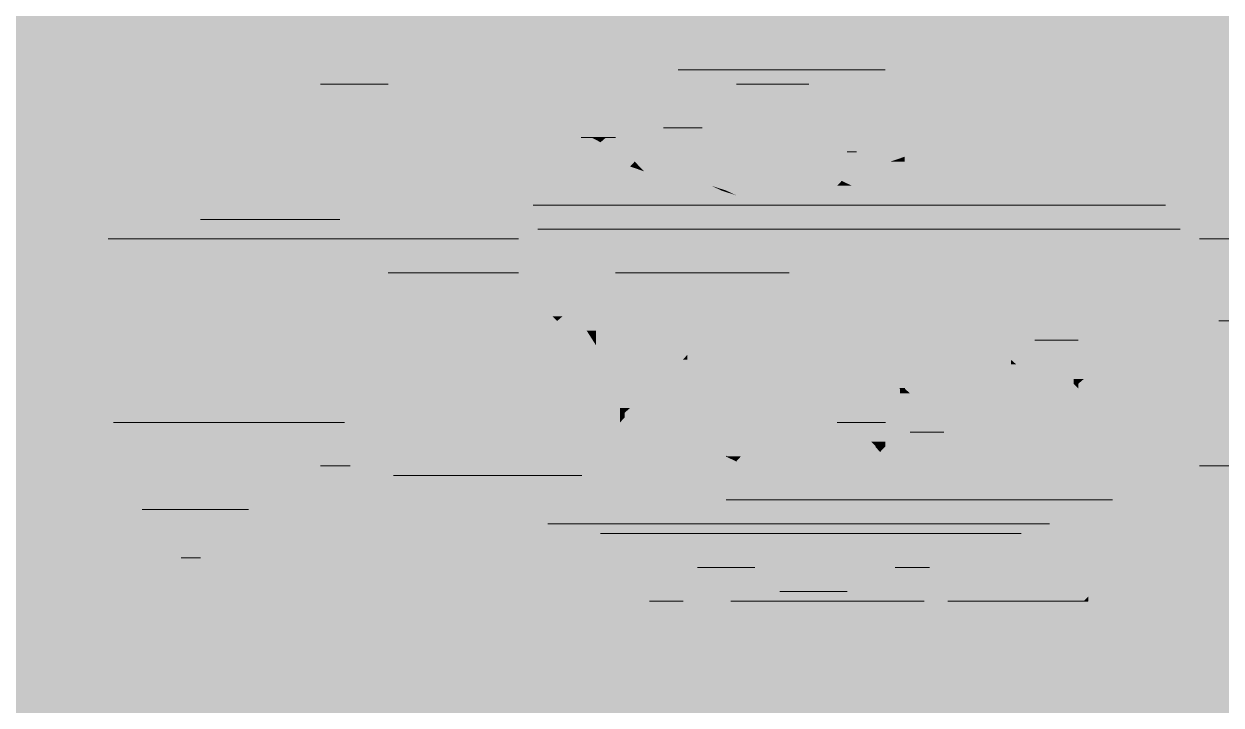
# Model space of a CAD drawing. Header units: inches. Extents: x 0.9 to 46, y 0.8 to 32.4.
# Drawn here: x 43.7883 to 44.2017, y 8.9923 to 9.2273 of the extents above; entities that cross this region are included whole.
import ezdxf

# ---------------------------------------------------------------- set-up
doc = ezdxf.new("R2010")
doc.units = ezdxf.units.IN
doc.header["$MEASUREMENT"] = 0
doc.layers.add('PDF_Geometry', color=7, linetype='Continuous')
doc.layers.add('PDF_Solid Fills', color=7, linetype='Continuous')

msp = doc.modelspace()

# ---------------------------------------------------------------- linework, layer by layer
at = {"layer": 'PDF_Geometry', "lineweight": 9}
for points in [[(44.01424, 9.2115), (44.0309, 9.2115)], [(44.01424, 9.2115), (44.0309, 9.2115)], [(44.03083, 9.2115), (44.05923, 9.2115)], [(44.03083, 9.2115), (44.06082, 9.2115), (44.05923, 9.2115)], [(44.06082, 9.2115), (44.08416, 9.2115)], [(44.06082, 9.2115), (44.08571, 9.2115), (44.08411, 9.2115)], [(43.89076, 9.20652), (43.91405, 9.20652)], [(43.89076, 9.20652), (43.91405, 9.20652)], [(44.03434, 9.20652), (44.05934, 9.20652)], [(44.03434, 9.20652), (44.05934, 9.20652)], [(44.00913, 9.19149), (44.02247, 9.19149)], [(44.00913, 9.19149), (44.02247, 9.19149)], [(43.98074, 9.18817), (43.98935, 9.18817)], [(43.98074, 9.18817), (43.99254, 9.18817), (43.98935, 9.18817)], [(44.07263, 9.18316), (44.07582, 9.18316), (44.07422, 9.18316)], [(43.96415, 9.16485), (44.04582, 9.16485)], [(43.96415, 9.16485), (44.04582, 9.16485)], [(44.05252, 9.16485), (44.04582, 9.16485), (44.18238, 9.16485)], [(44.05252, 9.16485), (44.18251, 9.16485)], [(43.85918, 9.15984), (43.84929, 9.15984), (43.89746, 9.15984)], [(43.85918, 9.15984), (43.89746, 9.15984)], [(43.96574, 9.15649), (44.14408, 9.15649)], [(43.96574, 9.15649), (44.1476, 9.15649), (44.14409, 9.15649)], [(44.1476, 9.15649), (44.18761, 9.15649)], [(44.1476, 9.15649), (44.18761, 9.15649)], [(43.82248, 9.15317), (43.81738, 9.15317), (43.95904, 9.15317)], [(43.82248, 9.15317), (43.95914, 9.15317)], [(44.19578, 9.15317), (44.19419, 9.15317), (44.31766, 9.15317)], [(44.19578, 9.15317), (44.31766, 9.15317)], [(43.91405, 9.14149), (43.95904, 9.14149)], [(43.91405, 9.14149), (43.95905, 9.14149)], [(43.99254, 9.14149), (44.01754, 9.14149)], [(43.99254, 9.14149), (44.01754, 9.14149)], [(44.01743, 9.14149), (44.05093, 9.14149)], [(44.01743, 9.14149), (44.05252, 9.14149), (44.05093, 9.14149)], [(44.20088, 9.12484), (44.34755, 9.12484)], [(44.20088, 9.12484), (44.34925, 9.12484), (44.34765, 9.12484)], [(44.13739, 9.11817), (44.15239, 9.11817)], [(44.13739, 9.11817), (44.15239, 9.11817)], [(44.09081, 9.10152), (44.09247, 9.10152)], [(43.82089, 9.08984), (43.81929, 9.08984), (43.84929, 9.08984)], [(43.82089, 9.08984), (43.85088, 9.08984), (43.84929, 9.08984)], [(43.85088, 9.08984), (43.89746, 9.08984)], [(43.85088, 9.08984), (43.89906, 9.08984), (43.89746, 9.08984)], [(44.06912, 9.08984), (44.08571, 9.08984)], [(44.06912, 9.08984), (44.08578, 9.08984)], [(44.09592, 9.08649), (44.09432, 9.08649), (44.10581, 9.08649)], [(44.09592, 9.08649), (44.10591, 9.08649)], [(44.08252, 9.08151), (44.08411, 9.07985), (44.08411, 9.07985)], [(44.03083, 9.07816), (44.03434, 9.0765), (44.03434, 9.0765)], [(43.89076, 9.07484), (43.90097, 9.07484)], [(43.89076, 9.07484), (43.90097, 9.07484)], [(44.19578, 9.07484), (44.19419, 9.07484), (44.27905, 9.07484)], [(44.19578, 9.07484), (44.27905, 9.07484)], [(43.91597, 9.07149), (43.98074, 9.07149)], [(43.91597, 9.07149), (43.98098, 9.07149)], [(44.03242, 9.06317), (44.03083, 9.06317), (44.1626, 9.06317)], [(44.03242, 9.06317), (44.16419, 9.06317), (44.1626, 9.06317)], [(43.82918, 9.05985), (43.86588, 9.05985)], [(43.82918, 9.05985), (43.86585, 9.05985)], [(43.96925, 9.05484), (44.13931, 9.05484)], [(43.96925, 9.05484), (44.1425, 9.05484), (44.13931, 9.05484)], [(43.98744, 9.05149), (44.1291, 9.05149)], [(43.98744, 9.05149), (44.13261, 9.05149), (44.1291, 9.05149)], [(43.84258, 9.04316), (43.84929, 9.04316), (43.84769, 9.04316)], [(44.02094, 9.03984), (44.03434, 9.03984)], [(44.02094, 9.03984), (44.04072, 9.03984), (44.03434, 9.03984)], [(44.08921, 9.03984), (44.10102, 9.03984), (44.09911, 9.03984)], [(44.05571, 9.03152), (44.04933, 9.03152), (44.07263, 9.03152)], [(44.00435, 9.02817), (44.01601, 9.02817)], [(44.00435, 9.02817), (44.01583, 9.02817)], [(44.03753, 9.02817), (44.03242, 9.02817), (44.09911, 9.02817)], [(44.03753, 9.02817), (44.0992, 9.02817)], [(44.1074, 9.02817), (44.11907, 9.02817)], [(44.1074, 9.02817), (44.1224, 9.02817), (44.11921, 9.02817)], [(44.1224, 9.02817), (44.15574, 9.02817)], [(44.1224, 9.02817), (44.15574, 9.02817)]]:
    msp.add_lwpolyline(points, close=True, dxfattribs=at)
at = {"layer": 'PDF_Solid Fills', "color": 9, "lineweight": 9, "true_color": 0xc0c0c0, "transparency": 33554559}
for points in [[(43.55256, 9.23482), (43.55256, 9.14149), (44.04933, 9.14149)], [(43.55256, 9.23482), (44.04933, 9.23482), (44.04933, 9.14149)], [(44.04933, 9.23482), (44.04933, 9.14149), (44.54579, 9.14149)], [(44.04933, 9.23482), (44.54579, 9.23482), (44.54579, 9.14149)], [(43.67923, 9.14149), (43.68593, 9.11316), (44.04933, 9.11316)], [(43.67923, 9.14149), (44.04933, 9.14149), (44.04933, 9.11316)], [(44.04933, 9.14149), (44.04933, 9.11316), (44.41242, 9.11316)], [(44.04933, 9.14149), (44.41912, 9.14149), (44.41242, 9.11316)], [(43.68593, 9.11316), (43.70412, 9.07149), (44.04933, 9.07149)], [(43.68593, 9.11316), (44.04933, 9.11316), (44.04933, 9.07149)], [(44.04933, 9.11316), (44.04933, 9.07149), (44.39424, 9.07149)], [(44.04933, 9.11316), (44.41242, 9.11316), (44.39424, 9.07149)], [(43.70412, 9.07149), (43.72741, 9.03317), (44.04933, 9.03317)], [(43.70412, 9.07149), (44.04933, 9.07149), (44.04933, 9.03317)], [(44.04933, 9.07149), (44.04933, 9.03317), (44.37094, 9.03317)], [(44.04933, 9.07149), (44.39424, 9.07149), (44.37094, 9.03317)], [(43.72741, 9.03317), (43.75931, 8.99316), (44.04933, 8.99316)], [(43.72741, 9.03317), (44.04933, 9.03317), (44.04933, 8.99316)], [(44.04933, 9.03317), (44.04933, 8.99316), (44.33904, 8.99316)], [(44.04933, 9.03317), (44.37094, 9.03317), (44.33904, 8.99316)], [(43.75931, 8.99316), (43.78579, 8.9715), (44.04933, 8.9715)], [(43.75931, 8.99316), (44.04933, 8.99316), (44.04933, 8.9715)], [(44.04933, 8.99316), (44.04933, 8.9715), (44.31255, 8.9715)], [(44.04933, 8.99316), (44.33904, 8.99316), (44.31255, 8.9715)]]:
    msp.add_solid(points, dxfattribs=at)
at = {"layer": 'PDF_Solid Fills', "lineweight": 9, "transparency": 33554559}
for points in [[(43.7976, 9.23482), (43.82918, 9.19816), (43.83908, 9.19816)], [(43.7976, 9.23482), (43.81419, 9.23482), (43.83908, 9.19816)], [(43.85248, 9.23316), (43.89076, 9.20652), (43.91246, 9.20652)], [(43.85248, 9.23316), (43.87098, 9.23316), (43.91246, 9.20652)], [(43.99573, 9.22815), (43.98074, 9.21319), (44.11921, 9.21319)], [(43.99573, 9.22815), (44.10421, 9.22815), (44.11921, 9.21319)], [(43.97914, 9.2115), (43.97435, 9.20652), (44.01073, 9.20652)], [(43.98074, 9.21319), (43.97914, 9.2115), (44.08571, 9.2115)], [(43.97914, 9.2115), (44.01424, 9.2115), (44.01073, 9.20652)], [(43.98074, 9.21319), (44.08571, 9.21319), (44.08571, 9.2115)], [(44.01424, 9.2115), (44.01583, 9.20815), (44.02923, 9.20815)], [(44.01424, 9.2115), (44.03083, 9.2115), (44.02923, 9.20815)], [(44.03434, 9.2115), (44.03434, 9.20652), (44.05923, 9.20652)], [(44.03434, 9.2115), (44.05923, 9.2115), (44.05923, 9.20652)], [(44.06082, 9.2115), (44.06242, 9.20984), (44.08411, 9.20984)], [(44.06082, 9.2115), (44.08411, 9.2115), (44.08411, 9.20984)], [(44.06242, 9.20984), (44.06242, 9.20815), (44.08411, 9.20815)], [(44.06242, 9.20984), (44.08411, 9.20984), (44.08411, 9.20815)], [(44.08571, 9.21319), (44.08921, 9.20317), (44.1291, 9.20317)], [(44.08571, 9.21319), (44.11921, 9.21319), (44.1291, 9.20317)], [(44.20248, 9.2115), (44.176, 9.19985), (44.20599, 9.19985)], [(43.89427, 9.20652), (43.90927, 9.19816), (43.94596, 9.19816)], [(43.89427, 9.20652), (43.91405, 9.20652), (43.94596, 9.19816)], [(43.97435, 9.20652), (43.97085, 9.20317), (44.00913, 9.20317)], [(43.97435, 9.20652), (44.01073, 9.20652), (44.00913, 9.20317)], [(44.01583, 9.20815), (44.01743, 9.20483), (44.02764, 9.20483)], [(44.01583, 9.20815), (44.02923, 9.20815), (44.02764, 9.20483)], [(44.03434, 9.20652), (44.03434, 9.20317), (44.05763, 9.20317)], [(44.03434, 9.20652), (44.05923, 9.20652), (44.05763, 9.20317)], [(44.06242, 9.20815), (44.06433, 9.20483), (44.08092, 9.20483)], [(44.06242, 9.20815), (44.08411, 9.20815), (44.08092, 9.20483)], [(44.04933, 8.56151), (43.65753, 9.18983), (43.67763, 9.20148)], [(43.97085, 9.20317), (43.96096, 9.19985), (44.00594, 9.19985)], [(43.97085, 9.20317), (44.00913, 9.20317), (44.00594, 9.19985)], [(44.01743, 9.20483), (44.00913, 9.19149), (44.02253, 9.19149)], [(44.01743, 9.20483), (44.02764, 9.20483), (44.02253, 9.19149)], [(44.03434, 9.20317), (44.03434, 9.19985), (44.05763, 9.19985)], [(44.03434, 9.20317), (44.05763, 9.20317), (44.05763, 9.19985)], [(44.06433, 9.20483), (44.06433, 9.20317), (44.08092, 9.20317)], [(44.06433, 9.20483), (44.08092, 9.20483), (44.08092, 9.20317)], [(44.06433, 9.20317), (44.06592, 9.1965), (44.08252, 9.1965)], [(44.06433, 9.20317), (44.08092, 9.20317), (44.08252, 9.1965)], [(44.08921, 9.20317), (44.09241, 9.19985), (44.11091, 9.19985)], [(44.08921, 9.20317), (44.11251, 9.20317), (44.11091, 9.19985)], [(44.1141, 9.20317), (44.1157, 9.19484), (44.13931, 9.19484)], [(44.1141, 9.20317), (44.1291, 9.20317), (44.13931, 9.19484)], [(43.82918, 9.19816), (43.85918, 9.16485), (43.89076, 9.16485)], [(43.82918, 9.19816), (43.83908, 9.19816), (43.89076, 9.16485)], [(43.90927, 9.19816), (43.92426, 9.19149), (43.99765, 9.19149)], [(43.90927, 9.19816), (44.00435, 9.19816), (43.99765, 9.19149)], [(43.96096, 9.19985), (43.94596, 9.19816), (44.00435, 9.19816)], [(43.96096, 9.19985), (44.00594, 9.19985), (44.00435, 9.19816)], [(44.03434, 9.19985), (44.03242, 9.19484), (44.05763, 9.19484)], [(44.03434, 9.19985), (44.05763, 9.19985), (44.05763, 9.19484)], [(44.43571, 9.18651), (44.41753, 9.19816), (44.04933, 8.51653)], [(44.41753, 9.19816), (44.04933, 8.51653), (44.04933, 8.56151)], [(44.09241, 9.19985), (44.09241, 9.19484), (44.1074, 9.19484)], [(44.09241, 9.19985), (44.11091, 9.19985), (44.1074, 9.19484)], [(44.176, 9.19985), (44.1626, 9.19318), (44.18908, 9.19318)], [(44.176, 9.19985), (44.20599, 9.19985), (44.18908, 9.19318)], [(44.03242, 9.19484), (44.03083, 9.19149), (44.05763, 9.19149)], [(44.03242, 9.19484), (44.05763, 9.19484), (44.05763, 9.19149)], [(44.06592, 9.1965), (44.06592, 9.19318), (44.08252, 9.19318)], [(44.06592, 9.1965), (44.08252, 9.1965), (44.08252, 9.19318)], [(44.06592, 9.19318), (44.06752, 9.19149), (44.08411, 9.19149)], [(44.06592, 9.19318), (44.08252, 9.19318), (44.08411, 9.19149)], [(44.09241, 9.19484), (44.09592, 9.18817), (44.09911, 9.18817)], [(44.09241, 9.19484), (44.1074, 9.19484), (44.09911, 9.18817)], [(44.1157, 9.19484), (44.1157, 9.19318), (44.14601, 9.19318)], [(44.1157, 9.19484), (44.13931, 9.19484), (44.14601, 9.19318)], [(44.1157, 9.19318), (44.1157, 9.19149), (44.161, 9.19149)], [(44.1157, 9.19318), (44.14601, 9.19318), (44.161, 9.19149)], [(44.1626, 9.19318), (44.161, 9.19149), (44.18589, 9.19149)], [(44.1626, 9.19318), (44.18908, 9.19318), (44.18589, 9.19149)], [(44.04933, 8.51653), (44.04933, 8.56151), (43.65753, 9.18983)], [(43.92426, 9.19149), (43.92905, 9.18983), (43.99414, 9.18983)], [(43.92426, 9.19149), (43.99765, 9.19149), (43.99414, 9.18983)], [(43.92905, 9.18983), (43.93256, 9.18817), (43.97755, 9.18817)], [(43.92905, 9.18983), (43.97914, 9.18983), (43.97755, 9.18817)], [(43.97914, 9.18983), (43.98074, 9.18817), (43.99254, 9.18817)], [(43.97914, 9.18983), (43.99414, 9.18983), (43.99254, 9.18817)], [(44.00913, 9.19149), (44.00594, 9.18316), (44.01934, 9.18316)], [(44.00913, 9.19149), (44.02253, 9.19149), (44.01934, 9.18316)], [(44.03083, 9.19149), (44.02923, 9.18817), (44.05923, 9.18817)], [(44.03083, 9.19149), (44.05763, 9.19149), (44.05923, 9.18817)], [(44.06752, 9.19149), (44.06912, 9.18817), (44.08252, 9.18817)], [(44.06752, 9.19149), (44.08411, 9.19149), (44.08252, 9.18817)], [(44.1157, 9.19149), (44.1141, 9.18651), (44.1709, 9.18651)], [(44.1157, 9.19149), (44.18589, 9.19149), (44.1709, 9.18651)], [(43.93415, 9.18482), (43.93096, 9.17649), (43.98265, 9.17649)], [(43.93256, 9.18817), (43.93575, 9.18651), (43.97755, 9.18651)], [(43.93256, 9.18817), (43.97755, 9.18817), (43.97755, 9.18651)], [(43.93575, 9.18651), (43.93415, 9.18482), (43.97755, 9.18482)], [(43.93415, 9.18482), (43.97755, 9.18482), (43.98265, 9.17649)], [(43.93575, 9.18651), (43.97755, 9.18651), (43.97755, 9.18482)], [(43.98425, 9.18817), (43.98935, 9.18817), (43.98744, 9.18651)], [(44.02923, 9.18817), (44.02923, 9.1815), (44.05923, 9.1815)], [(44.02923, 9.18817), (44.05923, 9.18817), (44.05923, 9.1815)], [(44.06912, 9.18817), (44.06912, 9.18651), (44.08092, 9.18651)], [(44.06912, 9.18817), (44.08252, 9.18817), (44.08092, 9.18651)], [(44.06912, 9.18651), (44.07263, 9.18316), (44.07582, 9.18316)], [(44.06912, 9.18651), (44.08092, 9.18651), (44.07582, 9.18316)], [(44.1141, 9.18651), (44.11091, 9.17985), (44.17409, 9.17985)], [(44.1141, 9.18651), (44.1709, 9.18651), (44.17409, 9.17985)], [(44.00594, 9.18316), (44.00913, 9.17815), (44.01743, 9.17815)], [(44.00594, 9.18316), (44.01934, 9.18316), (44.01743, 9.17815)], [(44.02923, 9.1815), (44.03242, 9.17985), (44.06082, 9.17985)], [(44.02923, 9.1815), (44.05923, 9.1815), (44.06082, 9.17985)], [(44.09241, 9.1815), (44.08762, 9.17985), (44.09241, 9.17985)], [(43.93096, 9.17649), (43.92905, 9.17484), (43.99414, 9.17484)], [(43.93096, 9.17649), (43.98265, 9.17649), (43.99414, 9.17484)], [(43.99573, 9.17649), (43.99414, 9.17484), (44.00435, 9.17484)], [(43.99765, 9.17815), (43.99573, 9.17649), (44.00243, 9.17649)], [(43.99573, 9.17649), (44.00243, 9.17649), (44.00435, 9.17484)], [(43.99924, 9.17985), (43.99765, 9.17815), (44.00084, 9.17815)], [(43.99765, 9.17815), (44.00084, 9.17815), (44.00243, 9.17649)], [(44.00913, 9.17815), (44.01743, 9.17815), (44.01264, 9.17649)], [(44.03242, 9.17985), (44.03913, 9.17815), (44.05252, 9.17815)], [(44.03242, 9.17985), (44.06082, 9.17985), (44.05252, 9.17815)], [(44.03913, 9.17815), (44.05252, 9.17815), (44.04742, 9.17649)], [(44.08411, 9.17649), (44.08092, 9.17318), (44.17759, 9.17318)], [(44.08571, 9.17815), (44.08411, 9.17649), (44.09911, 9.17649)], [(44.08411, 9.17649), (44.176, 9.17649), (44.17759, 9.17318)], [(44.08762, 9.17985), (44.08571, 9.17815), (44.09592, 9.17815)], [(44.08571, 9.17815), (44.09592, 9.17815), (44.09911, 9.17649)], [(44.08762, 9.17985), (44.09241, 9.17985), (44.09592, 9.17815)], [(44.10421, 9.17815), (44.09911, 9.17649), (44.176, 9.17649)], [(44.11091, 9.17985), (44.10421, 9.17815), (44.176, 9.17815)], [(44.10421, 9.17815), (44.176, 9.17815), (44.176, 9.17649)], [(44.11091, 9.17985), (44.17409, 9.17985), (44.176, 9.17815)], [(43.92905, 9.17484), (43.92586, 9.16983), (44.00913, 9.16983)], [(43.92905, 9.17484), (44.00435, 9.17484), (44.00913, 9.16983)], [(44.07071, 9.17318), (44.06912, 9.17149), (44.07422, 9.17149)], [(44.08092, 9.17318), (44.07741, 9.17149), (44.17759, 9.17149)], [(44.08092, 9.17318), (44.17759, 9.17318), (44.17759, 9.17149)], [(43.92586, 9.16983), (43.92426, 9.16817), (44.01743, 9.16817)], [(43.92426, 9.16817), (43.92426, 9.16651), (44.03593, 9.16651)], [(43.92426, 9.16817), (44.03434, 9.16817), (44.03593, 9.16651)], [(43.92586, 9.16983), (44.00913, 9.16983), (44.01743, 9.16817)], [(44.02923, 9.16983), (44.01743, 9.16817), (44.03434, 9.16817)], [(44.02572, 9.17149), (44.02923, 9.16983), (44.03083, 9.16983)], [(44.02923, 9.16983), (44.03083, 9.16983), (44.03434, 9.16817)], [(44.06433, 9.16983), (44.05923, 9.16651), (44.18078, 9.16651)], [(44.06912, 9.17149), (44.06433, 9.16983), (44.17919, 9.16983)], [(44.06433, 9.16983), (44.17919, 9.16983), (44.18078, 9.16651)], [(44.06912, 9.17149), (44.17759, 9.17149), (44.17919, 9.16983)], [(43.85918, 9.16485), (43.85918, 9.1615), (43.89427, 9.1615)], [(43.85918, 9.16485), (43.89076, 9.16485), (43.89427, 9.1615)], [(43.92426, 9.16485), (43.92267, 9.16316), (43.95904, 9.16316)], [(43.92426, 9.16651), (43.92426, 9.16485), (44.04072, 9.16485)], [(43.92426, 9.16651), (44.03593, 9.16651), (44.04072, 9.16485)], [(43.92426, 9.16485), (43.96255, 9.16485), (43.95904, 9.16316)], [(43.96415, 9.16485), (43.96574, 9.15984), (44.1843, 9.15984)], [(43.96415, 9.16485), (44.18238, 9.16485), (44.1843, 9.15984)], [(44.05923, 9.16651), (44.05252, 9.16485), (44.18238, 9.16485)], [(44.05923, 9.16651), (44.18078, 9.16651), (44.18238, 9.16485)], [(43.84929, 9.15984), (43.84099, 9.15818), (43.90097, 9.15818)], [(43.84929, 9.15984), (43.89746, 9.15984), (43.90097, 9.15818)], [(43.85918, 9.1615), (43.85918, 9.15984), (43.89587, 9.15984)], [(43.85918, 9.1615), (43.89427, 9.1615), (43.89587, 9.15984)], [(43.92267, 9.16316), (43.91756, 9.15483), (43.95904, 9.15483)], [(43.92267, 9.16316), (43.95904, 9.16316), (43.95904, 9.15483)], [(43.96574, 9.15984), (43.96574, 9.15649), (44.18749, 9.15649)], [(43.96574, 9.15984), (44.1843, 9.15984), (44.18749, 9.15649)], [(43.84099, 9.15818), (43.82759, 9.15483), (43.91086, 9.15483)], [(43.84099, 9.15818), (43.90097, 9.15818), (43.91086, 9.15483)], [(43.96574, 9.15649), (43.96766, 9.14982), (44.14409, 9.14982)], [(43.96574, 9.15649), (44.14409, 9.15649), (44.14409, 9.14982)], [(44.1476, 9.15649), (44.1508, 9.14982), (44.191, 9.14982)], [(44.1476, 9.15649), (44.18749, 9.15649), (44.191, 9.14982)], [(44.20248, 9.15649), (44.19578, 9.15317), (44.30075, 9.15317)], [(43.81738, 9.15317), (43.796, 9.1465), (43.95904, 9.1465)], [(43.81738, 9.15317), (43.95904, 9.15317), (43.95904, 9.1465)], [(43.82759, 9.15483), (43.82248, 9.15317), (43.95904, 9.15317)], [(43.82759, 9.15483), (43.95904, 9.15483), (43.95904, 9.15317)], [(44.19259, 9.15151), (44.191, 9.14982), (44.35403, 9.14982)], [(44.19419, 9.15317), (44.19259, 9.15151), (44.35595, 9.15151)], [(44.19259, 9.15151), (44.35595, 9.15151), (44.35403, 9.14982)], [(44.19419, 9.15317), (44.35595, 9.15317), (44.35595, 9.15151)], [(43.96766, 9.14982), (43.96925, 9.13818), (43.98265, 9.13818)], [(43.96766, 9.14982), (43.99095, 9.14982), (43.98265, 9.13818)], [(43.99095, 9.14982), (43.99254, 9.1465), (44.1074, 9.1465)], [(43.99095, 9.14982), (44.10581, 9.14982), (44.1074, 9.1465)], [(44.10932, 9.14982), (44.11251, 9.1465), (44.14601, 9.1465)], [(44.10932, 9.14982), (44.14409, 9.14982), (44.14601, 9.1465)], [(44.1508, 9.14982), (44.1543, 9.13818), (44.34414, 9.13818)], [(44.1508, 9.14982), (44.35403, 9.14982), (44.34414, 9.13818)], [(43.74751, 9.14484), (43.74751, 9.14315), (43.95904, 9.14315)], [(43.74751, 9.14484), (43.95904, 9.14484), (43.95904, 9.14315)], [(43.74751, 9.14315), (43.7491, 9.14149), (43.91246, 9.14149)], [(43.74751, 9.14315), (43.91246, 9.14315), (43.91246, 9.14149)], [(43.796, 9.1465), (43.7775, 9.14484), (43.95904, 9.14484)], [(43.796, 9.1465), (43.95904, 9.1465), (43.95904, 9.14484)], [(43.91246, 9.14315), (43.91405, 9.14149), (43.95904, 9.14149)], [(43.91246, 9.14315), (43.95904, 9.14315), (43.95904, 9.14149)], [(43.99254, 9.1465), (43.99254, 9.14315), (44.1074, 9.14315)], [(43.99254, 9.1465), (44.1074, 9.1465), (44.1074, 9.14315)], [(43.99254, 9.14315), (43.99254, 9.14149), (44.05252, 9.14149)], [(43.99254, 9.14315), (44.05252, 9.14315), (44.05252, 9.14149)], [(44.05252, 9.14315), (44.05252, 9.14149), (44.10932, 9.14149)], [(44.05252, 9.14315), (44.1074, 9.14315), (44.10932, 9.14149)], [(44.11251, 9.1465), (44.12431, 9.13317), (44.1492, 9.13317)], [(44.11251, 9.1465), (44.14601, 9.1465), (44.1492, 9.13317)], [(43.7491, 9.14149), (43.7574, 9.1265), (43.90576, 9.1265)], [(43.7491, 9.14149), (43.91246, 9.14149), (43.90576, 9.1265)], [(43.91597, 9.14149), (43.91246, 9.13483), (43.95904, 9.13483)], [(43.91597, 9.14149), (43.95904, 9.14149), (43.95904, 9.13483)], [(43.99254, 9.14149), (43.99095, 9.13649), (44.01583, 9.13649)], [(43.99254, 9.14149), (44.01743, 9.14149), (44.01583, 9.13649)], [(44.01934, 9.14149), (44.01934, 9.13984), (44.05093, 9.13984)], [(44.01934, 9.14149), (44.05093, 9.14149), (44.05093, 9.13984)], [(44.01934, 9.13984), (44.02253, 9.12816), (44.05252, 9.12816)], [(44.01934, 9.13984), (44.05093, 9.13984), (44.05252, 9.12816)], [(44.05252, 9.14149), (44.05412, 9.13649), (44.07933, 9.13649)], [(44.05252, 9.14149), (44.07933, 9.14149), (44.07933, 9.13649)], [(44.08092, 9.14149), (44.08411, 9.13317), (44.11091, 9.13317)], [(44.08092, 9.14149), (44.10932, 9.14149), (44.11091, 9.13317)], [(43.91246, 9.13483), (43.91246, 9.12982), (43.95904, 9.12982)], [(43.91246, 9.13483), (43.95904, 9.13483), (43.95904, 9.12982)], [(43.96925, 9.13818), (43.97085, 9.1265), (43.97435, 9.1265)], [(43.96925, 9.13818), (43.98265, 9.13818), (43.97435, 9.1265)], [(43.99095, 9.13649), (43.99254, 9.12982), (44.01424, 9.12982)], [(43.99095, 9.13649), (44.01583, 9.13649), (44.01424, 9.12982)], [(44.05412, 9.13649), (44.05763, 9.13151), (44.07741, 9.13151)], [(44.05412, 9.13649), (44.07933, 9.13649), (44.07741, 9.13151)], [(44.1543, 9.13818), (44.1543, 9.13649), (44.19419, 9.13649)], [(44.1543, 9.13818), (44.19578, 9.13818), (44.19419, 9.13649)], [(44.1543, 9.13649), (44.15909, 9.12149), (44.19578, 9.12149)], [(44.1543, 9.13649), (44.19419, 9.13649), (44.19578, 9.12149)], [(44.19578, 9.13818), (44.19578, 9.13649), (44.34255, 9.13649)], [(44.19578, 9.13818), (44.34414, 9.13818), (44.34255, 9.13649)], [(44.19578, 9.13649), (44.19929, 9.13151), (44.32596, 9.13151)], [(44.19578, 9.13649), (44.34255, 9.13649), (44.32596, 9.13151)], [(44.05763, 9.13151), (44.05923, 9.12982), (44.07741, 9.12982)], [(44.05763, 9.13151), (44.07741, 9.13151), (44.07741, 9.12982)], [(44.08411, 9.13317), (44.08571, 9.1265), (44.1141, 9.1265)], [(44.08411, 9.13317), (44.11091, 9.13317), (44.1141, 9.1265)], [(44.12431, 9.13317), (44.13739, 9.11817), (44.15239, 9.11817)], [(44.12431, 9.13317), (44.1492, 9.13317), (44.15239, 9.11817)], [(44.19929, 9.13151), (44.19929, 9.12982), (44.32085, 9.12982)], [(44.19929, 9.13151), (44.32596, 9.13151), (44.32085, 9.12982)], [(43.7574, 9.1265), (43.7909, 9.11983), (43.90097, 9.11983)], [(43.7574, 9.1265), (43.90576, 9.1265), (43.90097, 9.11983)], [(43.91246, 9.12982), (43.91086, 9.12149), (43.95904, 9.12149)], [(43.91246, 9.12982), (43.95904, 9.12982), (43.95904, 9.12149)], [(43.97085, 9.1265), (43.97435, 9.1265), (43.97244, 9.12484)], [(43.99254, 9.12982), (43.99414, 9.11817), (44.01073, 9.11817)], [(43.99254, 9.12982), (44.01424, 9.12982), (44.01073, 9.11817)], [(44.02253, 9.12816), (44.02413, 9.12149), (44.05252, 9.12149)], [(44.02253, 9.12816), (44.05252, 9.12816), (44.05252, 9.12149)], [(44.05923, 9.12982), (44.06082, 9.12484), (44.07741, 9.12484)], [(44.05923, 9.12982), (44.07741, 9.12982), (44.07741, 9.12484)], [(44.08571, 9.1265), (44.08921, 9.12149), (44.1157, 9.12149)], [(44.08571, 9.1265), (44.1141, 9.1265), (44.1157, 9.12149)], [(44.19929, 9.12982), (44.20088, 9.1265), (44.32915, 9.1265)], [(44.19929, 9.12982), (44.32085, 9.12982), (44.32915, 9.1265)], [(44.20088, 9.1265), (44.20088, 9.12484), (44.34925, 9.12484)], [(44.20088, 9.1265), (44.32915, 9.1265), (44.34925, 9.12484)], [(44.06082, 9.12484), (44.06082, 9.12149), (44.07741, 9.12149)], [(44.06082, 9.12484), (44.07741, 9.12484), (44.07741, 9.12149)], [(44.20088, 9.12484), (44.20248, 9.1115), (44.34414, 9.1115)], [(44.20088, 9.12484), (44.34765, 9.12484), (44.34414, 9.1115)], [(43.7909, 9.11983), (43.80749, 9.11648), (43.90097, 9.11648)], [(43.7909, 9.11983), (43.90097, 9.11983), (43.90097, 9.11648)], [(43.91086, 9.12149), (43.91086, 9.11316), (43.95904, 9.11316)], [(43.91086, 9.12149), (43.95904, 9.12149), (43.95904, 9.11316)], [(43.98265, 9.12149), (43.97755, 9.11648), (43.98584, 9.11648)], [(43.98265, 9.12149), (43.98584, 9.12149), (43.98584, 9.11648)], [(44.02413, 9.12149), (44.02923, 9.10984), (44.05093, 9.10984)], [(44.02413, 9.12149), (44.05252, 9.12149), (44.05093, 9.10984)], [(44.06082, 9.12149), (44.06082, 9.11648), (44.07741, 9.11648)], [(44.06082, 9.12149), (44.07741, 9.12149), (44.07741, 9.11648)], [(44.08921, 9.12149), (44.09081, 9.11648), (44.11761, 9.11648)], [(44.08921, 9.12149), (44.1157, 9.12149), (44.11761, 9.11648)], [(44.15909, 9.12149), (44.161, 9.11817), (44.19578, 9.11817)], [(44.15909, 9.12149), (44.19578, 9.12149), (44.19578, 9.11817)], [(43.80749, 9.11648), (43.80749, 9.11316), (43.90097, 9.11316)], [(43.80749, 9.11648), (43.90097, 9.11648), (43.90097, 9.11316)], [(43.97755, 9.11648), (43.97085, 9.10984), (43.98584, 9.10984)], [(43.97755, 9.11648), (43.98584, 9.11648), (43.98584, 9.10984)], [(43.99414, 9.11817), (43.99414, 9.10483), (44.00243, 9.10483)], [(43.99414, 9.11817), (44.01073, 9.11817), (44.00243, 9.10483)], [(44.06082, 9.11648), (44.06082, 9.10815), (44.07933, 9.10815)], [(44.06082, 9.11648), (44.07741, 9.11648), (44.07933, 9.10815)], [(44.09081, 9.11648), (44.09081, 9.11482), (44.11761, 9.11482)], [(44.09081, 9.11648), (44.11761, 9.11648), (44.11761, 9.11482)], [(44.09081, 9.11482), (44.10102, 9.10483), (44.1157, 9.10483)], [(44.09081, 9.11482), (44.11761, 9.11482), (44.1157, 9.10483)], [(44.13931, 9.11817), (44.1476, 9.10815), (44.1543, 9.10815)], [(44.13931, 9.11817), (44.15239, 9.11817), (44.1543, 9.10815)], [(44.161, 9.11817), (44.1626, 9.10815), (44.19578, 9.10815)], [(44.161, 9.11817), (44.19578, 9.11817), (44.19578, 9.10815)], [(43.80589, 9.1115), (43.796, 9.10984), (43.90097, 9.10984)], [(43.80749, 9.11316), (43.80589, 9.1115), (43.90097, 9.1115)], [(43.80589, 9.1115), (43.90097, 9.1115), (43.90097, 9.10984)], [(43.80749, 9.11316), (43.90097, 9.11316), (43.90097, 9.1115)], [(43.91086, 9.11316), (43.90927, 9.10984), (43.95745, 9.10984)], [(43.91086, 9.11316), (43.95904, 9.11316), (43.95745, 9.10984)], [(44.01583, 9.1115), (44.00594, 9.09485), (44.02413, 9.09485)], [(44.01743, 9.11316), (44.01583, 9.1115), (44.01743, 9.1115)], [(44.01583, 9.1115), (44.01743, 9.1115), (44.02413, 9.09485)], [(44.1291, 9.1115), (44.1291, 9.10984), (44.13101, 9.10984)], [(43.7708, 9.10815), (43.7759, 9.10318), (43.89906, 9.10318)], [(43.7708, 9.10815), (43.90097, 9.10815), (43.89906, 9.10318)], [(43.796, 9.10984), (43.7842, 9.10815), (43.90097, 9.10815)], [(43.796, 9.10984), (43.90097, 9.10984), (43.90097, 9.10815)], [(43.90927, 9.10984), (43.90927, 9.10483), (43.95585, 9.10483)], [(43.90927, 9.10984), (43.95745, 9.10984), (43.95585, 9.10483)], [(43.97085, 9.10984), (43.96255, 9.10318), (43.98584, 9.10318)], [(43.97085, 9.10984), (43.98584, 9.10984), (43.98584, 9.10318)], [(44.02923, 9.10984), (44.02923, 9.09817), (44.04933, 9.09817)], [(44.02923, 9.10984), (44.05093, 9.10984), (44.04933, 9.09817)], [(44.06082, 9.10815), (44.06082, 9.10649), (44.07933, 9.10649)], [(44.06082, 9.10815), (44.07933, 9.10815), (44.07933, 9.10649)], [(44.06082, 9.10649), (44.06082, 9.09817), (44.08252, 9.09817)], [(44.06082, 9.10649), (44.07933, 9.10649), (44.08252, 9.09817)], [(44.1291, 9.10984), (44.12431, 9.09983), (44.13931, 9.09983)], [(44.1291, 9.10984), (44.13101, 9.10984), (44.13931, 9.09983)], [(44.1476, 9.10815), (44.1508, 9.10483), (44.1543, 9.10483)], [(44.1476, 9.10815), (44.1543, 9.10815), (44.1543, 9.10483)], [(44.1626, 9.10815), (44.16419, 9.10483), (44.19419, 9.10483)], [(44.1626, 9.10815), (44.19578, 9.10815), (44.19419, 9.10483)], [(43.7759, 9.10318), (43.78101, 9.09817), (43.82089, 9.09817)], [(43.7759, 9.10318), (43.82759, 9.10318), (43.82089, 9.09817)], [(43.82759, 9.10318), (43.82759, 9.09983), (43.89906, 9.09983)], [(43.82759, 9.10318), (43.89906, 9.10318), (43.89906, 9.09983)], [(43.90927, 9.10483), (43.90927, 9.10152), (43.95425, 9.10152)], [(43.90927, 9.10483), (43.95585, 9.10483), (43.95425, 9.10152)], [(43.96255, 9.10318), (43.95745, 9.09983), (43.98584, 9.09983)], [(43.96255, 9.10318), (43.98584, 9.10318), (43.98584, 9.09983)], [(43.99414, 9.10483), (43.99414, 9.09485), (43.99765, 9.09485)], [(43.99414, 9.10483), (44.00243, 9.10483), (43.99765, 9.09485)], [(44.10102, 9.10483), (44.10262, 9.10152), (44.1157, 9.10152)], [(44.10102, 9.10483), (44.1157, 9.10483), (44.1157, 9.10152)], [(44.1508, 9.10483), (44.1508, 9.10318), (44.15239, 9.10318)], [(44.1508, 9.10483), (44.1543, 9.10483), (44.15239, 9.10318)], [(44.1508, 9.10318), (44.15239, 9.10318), (44.15239, 9.10152)], [(44.16419, 9.10483), (44.1626, 9.09651), (44.19259, 9.09651)], [(44.16419, 9.10483), (44.19419, 9.10483), (44.19259, 9.09651)], [(43.78101, 9.09817), (43.7893, 9.08984), (43.811, 9.08984)], [(43.78101, 9.09817), (43.82089, 9.09817), (43.811, 9.08984)], [(43.82759, 9.09983), (43.82089, 9.08984), (43.89906, 9.08984)], [(43.82759, 9.09983), (43.89906, 9.09983), (43.89906, 9.08984)], [(43.90927, 9.10152), (43.90927, 9.09983), (43.95425, 9.09983)], [(43.90927, 9.10152), (43.95425, 9.10152), (43.95425, 9.09983)], [(43.90927, 9.09983), (43.90927, 9.09817), (43.95585, 9.09817)], [(43.90927, 9.09983), (43.95425, 9.09983), (43.95585, 9.09817)], [(43.90927, 9.09817), (43.90927, 9.0915), (43.98584, 9.0915)], [(43.90927, 9.09817), (43.98584, 9.09817), (43.98584, 9.0915)], [(43.95745, 9.09983), (43.95585, 9.09817), (43.98584, 9.09817)], [(43.95745, 9.09983), (43.98584, 9.09983), (43.98584, 9.09817)], [(44.02923, 9.09817), (44.03083, 9.07816), (44.03593, 9.07816)], [(44.02923, 9.09817), (44.04933, 9.09817), (44.03593, 9.07816)], [(44.06082, 9.09817), (44.06082, 9.09651), (44.08252, 9.09651)], [(44.06082, 9.09817), (44.08252, 9.09817), (44.08252, 9.09651)], [(44.09081, 9.10152), (44.09081, 9.09983), (44.09432, 9.09983)], [(44.09081, 9.10152), (44.09241, 9.10152), (44.09432, 9.09983)], [(44.09081, 9.09983), (44.09432, 9.0915), (44.10102, 9.0915)], [(44.09081, 9.09983), (44.09432, 9.09983), (44.10102, 9.0915)], [(44.10262, 9.10152), (44.11251, 9.09485), (44.1141, 9.09485)], [(44.10262, 9.10152), (44.1157, 9.10152), (44.1141, 9.09485)], [(44.12431, 9.09983), (44.1208, 9.08984), (44.1476, 9.08984)], [(44.12431, 9.09983), (44.13931, 9.09983), (44.1476, 9.08984)], [(44.20248, 9.10152), (44.19929, 9.0915), (44.31096, 9.0915)], [(43.99414, 9.09485), (43.99414, 9.09316), (43.99573, 9.09316)], [(43.99414, 9.09485), (43.99765, 9.09485), (43.99573, 9.09316)], [(44.00594, 9.09485), (43.99765, 9.08317), (44.02413, 9.08317)], [(44.00594, 9.09485), (44.02413, 9.09485), (44.02413, 9.08317)], [(44.06082, 9.09651), (44.06912, 9.08984), (44.08571, 9.08984)], [(44.06082, 9.09651), (44.08252, 9.09651), (44.08571, 9.08984)], [(44.1626, 9.09651), (44.1626, 9.08818), (44.18908, 9.08818)], [(44.1626, 9.09651), (44.19259, 9.09651), (44.18908, 9.08818)], [(43.7893, 9.08984), (43.79919, 9.08317), (43.8043, 9.08317)], [(43.7893, 9.08984), (43.811, 9.08984), (43.8043, 9.08317)], [(43.81929, 9.08984), (43.8126, 9.08151), (43.83908, 9.08151)], [(43.81929, 9.08984), (43.84929, 9.08984), (43.83908, 9.08151)], [(43.85248, 9.08984), (43.85248, 9.08649), (43.89746, 9.08649)], [(43.85248, 9.08984), (43.89746, 9.08984), (43.89746, 9.08649)], [(43.90927, 9.0915), (43.90927, 9.08649), (43.98425, 9.08649)], [(43.90927, 9.0915), (43.98584, 9.0915), (43.98425, 9.08649)], [(43.99414, 9.09316), (43.99414, 9.0915), (43.99573, 9.0915)], [(43.99414, 9.09316), (43.99573, 9.09316), (43.99573, 9.0915)], [(43.99414, 9.0915), (43.99573, 9.0915), (43.99414, 9.08984)], [(44.05252, 9.08984), (44.04423, 9.07484), (44.06912, 9.07484)], [(44.05252, 9.08984), (44.05763, 9.08984), (44.06912, 9.07484)], [(44.07071, 9.08984), (44.08092, 9.08317), (44.08571, 9.08317)], [(44.07071, 9.08984), (44.08571, 9.08984), (44.08571, 9.08317)], [(44.09432, 9.0915), (44.09592, 9.08649), (44.10581, 9.08649)], [(44.09432, 9.0915), (44.10102, 9.0915), (44.10581, 9.08649)], [(44.1208, 9.08984), (44.11921, 9.07985), (44.1559, 9.07985)], [(44.1208, 9.08984), (44.1476, 9.08984), (44.1559, 9.07985)], [(44.19929, 9.0915), (44.19738, 9.08649), (44.26087, 9.08649)], [(44.19929, 9.0915), (44.25417, 9.0915), (44.26087, 9.08649)], [(43.85248, 9.08649), (43.84769, 9.0765), (43.89906, 9.0765)], [(43.85248, 9.08649), (43.89746, 9.08649), (43.89906, 9.0765)], [(43.90927, 9.08649), (43.91086, 9.08317), (43.98425, 9.08317)], [(43.90927, 9.08649), (43.98425, 9.08649), (43.98425, 9.08317)], [(44.09432, 9.08649), (44.09081, 9.06983), (44.1141, 9.06983)], [(44.09432, 9.08649), (44.10581, 9.08649), (44.1141, 9.06983)], [(44.1626, 9.08818), (44.15749, 9.08317), (44.18749, 9.08317)], [(44.1626, 9.08818), (44.18908, 9.08818), (44.18749, 9.08317)], [(44.19738, 9.08649), (44.19578, 9.07484), (44.27746, 9.07484)], [(44.19738, 9.08649), (44.26087, 9.08649), (44.27746, 9.07484)], [(43.8126, 9.08151), (43.811, 9.07816), (43.83589, 9.07816)], [(43.8126, 9.08151), (43.83908, 9.08151), (43.83589, 9.07816)], [(43.91086, 9.08317), (43.91246, 9.07484), (43.98074, 9.07484)], [(43.91086, 9.08317), (43.98425, 9.08317), (43.98074, 9.07484)], [(43.99765, 9.08317), (43.99414, 9.07985), (44.02572, 9.07985)], [(43.99765, 9.08317), (44.02413, 9.08317), (44.02572, 9.07985)], [(44.08092, 9.08317), (44.08252, 9.08151), (44.08571, 9.08151)], [(44.08092, 9.08317), (44.08571, 9.08317), (44.08571, 9.08151)], [(44.08252, 9.08151), (44.08571, 9.08151), (44.08411, 9.07985)], [(44.15749, 9.08317), (44.1559, 9.07985), (44.18589, 9.07985)], [(44.15749, 9.08317), (44.18749, 9.08317), (44.18589, 9.07985)], [(43.811, 9.07816), (43.811, 9.07484), (43.83237, 9.07484)], [(43.811, 9.07816), (43.83589, 9.07816), (43.83237, 9.07484)], [(43.99414, 9.07985), (43.98425, 9.07149), (44.02413, 9.07149)], [(43.99414, 9.07985), (44.02572, 9.07985), (44.02413, 9.07149)], [(44.03083, 9.07816), (44.03593, 9.07816), (44.03434, 9.0765)], [(44.11921, 9.07985), (44.1157, 9.07149), (44.17759, 9.07149)], [(44.11921, 9.07985), (44.18589, 9.07985), (44.17759, 9.07149)], [(43.811, 9.07484), (43.81579, 9.06818), (43.82599, 9.06818)], [(43.811, 9.07484), (43.83237, 9.07484), (43.82599, 9.06818)], [(43.84578, 9.07318), (43.82918, 9.05985), (43.86588, 9.05985)], [(43.84769, 9.0765), (43.84578, 9.07484), (43.88406, 9.07484)], [(43.84578, 9.07484), (43.84578, 9.07318), (43.87768, 9.07318)], [(43.84578, 9.07484), (43.88406, 9.07484), (43.87768, 9.07318)], [(43.84578, 9.07318), (43.87768, 9.07318), (43.86588, 9.05985)], [(43.84769, 9.0765), (43.88757, 9.0765), (43.88406, 9.07484)], [(43.88757, 9.0765), (43.89076, 9.07484), (43.89906, 9.07484)], [(43.88757, 9.0765), (43.89906, 9.0765), (43.89906, 9.07484)], [(43.89427, 9.07484), (43.89587, 9.06983), (43.90416, 9.06983)], [(43.89427, 9.07484), (43.90097, 9.07484), (43.90416, 9.06983)], [(43.91246, 9.07484), (43.91597, 9.07149), (43.98074, 9.07149)], [(43.91246, 9.07484), (43.98074, 9.07484), (43.98074, 9.07149)], [(44.04423, 9.07484), (44.03753, 9.06652), (44.08252, 9.06652)], [(44.04423, 9.07484), (44.06912, 9.07484), (44.08252, 9.06652)], [(44.19419, 9.07484), (44.19259, 9.07149), (44.20088, 9.07149)], [(44.19419, 9.07484), (44.20599, 9.07484), (44.20088, 9.07149)], [(43.89587, 9.06983), (43.89587, 9.06652), (43.90576, 9.06652)], [(43.89587, 9.06983), (43.90416, 9.06983), (43.90576, 9.06652)], [(43.91756, 9.07149), (43.91916, 9.06983), (43.98265, 9.06983)], [(43.91756, 9.07149), (43.98074, 9.07149), (43.98265, 9.06983)], [(43.91916, 9.06983), (43.92075, 9.06818), (44.02413, 9.06818)], [(43.91916, 9.06983), (44.02413, 9.06983), (44.02413, 9.06818)], [(43.98425, 9.07149), (43.98265, 9.06983), (44.02413, 9.06983)], [(43.98425, 9.07149), (44.02413, 9.07149), (44.02413, 9.06983)], [(44.09081, 9.06983), (44.09081, 9.06317), (44.16419, 9.06317)], [(44.09081, 9.06983), (44.17409, 9.06983), (44.16419, 9.06317)], [(44.1157, 9.07149), (44.1157, 9.06983), (44.17409, 9.06983)], [(44.1157, 9.07149), (44.17759, 9.07149), (44.17409, 9.06983)], [(44.19259, 9.07149), (44.1843, 9.06482), (44.19738, 9.06482)], [(44.19259, 9.07149), (44.20088, 9.07149), (44.19738, 9.06482)], [(43.81579, 9.06818), (43.82089, 9.06652), (43.82408, 9.06652)], [(43.81579, 9.06818), (43.82599, 9.06818), (43.82408, 9.06652)], [(43.89587, 9.06652), (43.89587, 9.06151), (43.91246, 9.06151)], [(43.89587, 9.06652), (43.90576, 9.06652), (43.91246, 9.06151)], [(43.92075, 9.06818), (43.92586, 9.06482), (44.02253, 9.06482)], [(43.92075, 9.06818), (44.02413, 9.06818), (44.02253, 9.06482)], [(43.92586, 9.06482), (43.94756, 9.05985), (44.02094, 9.05985)], [(43.92586, 9.06482), (44.02253, 9.06482), (44.02094, 9.05985)], [(44.03753, 9.06652), (44.03242, 9.06317), (44.08762, 9.06317)], [(44.03753, 9.06652), (44.08252, 9.06652), (44.08762, 9.06317)], [(44.1843, 9.06482), (44.176, 9.0565), (44.19738, 9.0565)], [(44.1843, 9.06482), (44.19738, 9.06482), (44.19738, 9.0565)], [(43.89587, 9.06151), (43.89587, 9.05484), (43.92267, 9.05484)], [(43.89587, 9.06151), (43.91246, 9.06151), (43.92267, 9.05484)], [(44.03083, 9.06317), (44.02413, 9.0565), (44.14601, 9.0565)], [(44.03083, 9.06317), (44.1626, 9.06317), (44.14601, 9.0565)], [(43.83078, 9.05985), (43.83589, 9.05149), (43.85758, 9.05149)], [(43.83078, 9.05985), (43.86588, 9.05985), (43.85758, 9.05149)], [(43.94756, 9.05985), (43.96925, 9.05484), (44.02094, 9.05484)], [(43.94756, 9.05985), (44.02094, 9.05985), (44.02094, 9.05484)], [(44.02413, 9.0565), (44.02253, 9.05484), (44.1425, 9.05484)], [(44.02413, 9.0565), (44.14601, 9.0565), (44.1425, 9.05484)], [(44.176, 9.0565), (44.17409, 9.05484), (44.19738, 9.05484)], [(44.176, 9.0565), (44.19738, 9.0565), (44.19738, 9.05484)], [(43.89587, 9.05484), (43.89587, 9.05149), (43.93256, 9.05149)], [(43.89587, 9.05484), (43.92267, 9.05484), (43.93256, 9.05149)], [(43.97595, 9.05484), (43.98744, 9.05149), (44.13261, 9.05149)], [(43.97595, 9.05484), (44.13931, 9.05484), (44.13261, 9.05149)], [(44.17409, 9.05484), (44.15239, 9.04651), (44.19929, 9.04651)], [(44.17409, 9.05484), (44.19738, 9.05484), (44.19929, 9.04651)], [(43.83589, 9.05149), (43.84258, 9.04316), (43.84929, 9.04316)], [(43.83589, 9.05149), (43.85758, 9.05149), (43.84929, 9.04316)], [(43.89587, 9.05149), (43.89427, 9.04817), (43.95266, 9.04817)], [(43.89427, 9.04817), (43.89427, 9.04316), (43.96925, 9.04316)], [(43.89427, 9.04817), (43.95266, 9.04817), (43.96925, 9.04316)], [(43.89587, 9.05149), (43.93256, 9.05149), (43.95266, 9.04817)], [(43.99095, 9.05149), (44.01424, 9.04316), (44.1074, 9.04316)], [(43.99095, 9.05149), (44.1291, 9.05149), (44.1074, 9.04316)], [(44.15239, 9.04651), (44.1476, 9.04316), (44.16419, 9.04316)], [(44.15239, 9.04651), (44.1709, 9.04651), (44.16419, 9.04316)], [(44.1709, 9.04651), (44.1709, 9.04316), (44.19929, 9.04316)], [(44.1709, 9.04651), (44.19929, 9.04651), (44.19929, 9.04316)], [(43.89427, 9.03984), (43.89268, 9.02817), (43.93415, 9.02817)], [(43.89427, 9.04316), (43.89427, 9.03984), (43.92905, 9.03984)], [(43.89427, 9.04316), (43.92905, 9.04316), (43.92905, 9.03984)], [(43.89427, 9.03984), (43.92905, 9.03984), (43.93415, 9.02817)], [(43.92905, 9.04316), (43.94756, 9.0415), (43.98074, 9.0415)], [(43.92905, 9.04316), (43.96925, 9.04316), (43.98074, 9.0415)], [(43.94596, 9.03984), (43.94404, 9.03483), (43.98935, 9.03483)], [(43.94756, 9.0415), (43.94596, 9.03984), (43.98265, 9.03984)], [(43.94596, 9.03984), (43.98265, 9.03984), (43.98935, 9.03483)], [(43.94756, 9.0415), (43.98074, 9.0415), (43.98265, 9.03984)], [(44.01424, 9.04316), (44.01743, 9.0415), (44.04582, 9.0415)], [(44.01424, 9.04316), (44.04933, 9.04316), (44.04582, 9.0415)], [(44.01743, 9.0415), (44.02094, 9.03984), (44.04072, 9.03984)], [(44.01743, 9.0415), (44.04582, 9.0415), (44.04072, 9.03984)], [(44.02413, 9.03984), (44.03434, 9.03984), (44.02923, 9.03815)], [(44.06433, 9.04316), (44.07582, 9.0415), (44.10421, 9.0415)], [(44.06433, 9.04316), (44.1074, 9.04316), (44.10421, 9.0415)], [(44.07582, 9.0415), (44.08921, 9.03984), (44.10102, 9.03984)], [(44.07582, 9.0415), (44.10421, 9.0415), (44.10102, 9.03984)], [(44.1358, 9.03984), (44.11091, 9.02982), (44.1543, 9.02982)], [(44.1425, 9.0415), (44.1358, 9.03984), (44.15239, 9.03984)], [(44.1358, 9.03984), (44.15239, 9.03984), (44.1543, 9.02982)], [(44.1476, 9.04316), (44.1425, 9.0415), (44.15239, 9.0415)], [(44.1425, 9.0415), (44.15239, 9.0415), (44.15239, 9.03984)], [(44.1476, 9.04316), (44.16419, 9.04316), (44.15239, 9.0415)], [(44.1709, 9.04316), (44.16738, 9.03152), (44.20088, 9.03152)], [(44.1709, 9.04316), (44.19929, 9.04316), (44.20088, 9.03152)], [(43.94404, 9.03483), (43.94404, 9.02817), (43.97755, 9.02817)], [(43.94404, 9.03483), (43.97914, 9.03483), (43.97755, 9.02817)], [(43.97914, 9.03483), (43.98265, 9.03152), (43.99254, 9.03152)], [(43.97914, 9.03483), (43.98935, 9.03483), (43.99254, 9.03152)], [(43.98265, 9.03152), (43.98744, 9.02982), (43.99414, 9.02982)], [(43.98265, 9.03152), (43.99254, 9.03152), (43.99414, 9.02982)], [(44.04933, 9.03152), (44.04072, 9.02982), (44.08571, 9.02982)], [(44.04933, 9.03152), (44.07263, 9.03152), (44.08571, 9.02982)], [(44.16738, 9.03152), (44.16419, 9.02485), (44.20088, 9.02485)], [(44.16738, 9.03152), (44.20088, 9.03152), (44.20088, 9.02485)], [(43.89268, 9.02817), (43.89076, 9.01984), (43.93766, 9.01984)], [(43.89268, 9.02817), (43.93415, 9.02817), (43.93766, 9.01984)], [(43.94404, 9.02817), (43.94756, 9.01984), (43.97595, 9.01984)], [(43.94404, 9.02817), (43.97755, 9.02817), (43.97595, 9.01984)], [(43.98744, 9.02982), (43.98744, 9.02817), (43.99573, 9.02817)], [(43.98744, 9.02982), (43.99414, 9.02982), (43.99573, 9.02817)], [(43.98744, 9.02817), (43.98744, 9.02316), (43.99924, 9.02316)], [(43.98744, 9.02817), (43.99573, 9.02817), (43.99924, 9.02316)], [(44.00243, 9.02982), (44.00435, 9.02817), (44.00913, 9.02817)], [(44.00435, 9.02817), (44.00435, 9.02651), (44.02572, 9.02651)], [(44.00435, 9.02817), (44.01583, 9.02817), (44.02572, 9.02651)], [(44.03242, 9.02817), (44.02572, 9.02651), (44.09911, 9.02651)], [(44.03242, 9.02817), (44.09911, 9.02817), (44.09911, 9.02651)], [(44.04072, 9.02982), (44.03753, 9.02817), (44.09911, 9.02817)], [(44.04072, 9.02982), (44.08571, 9.02982), (44.09911, 9.02817)], [(44.11091, 9.02982), (44.1074, 9.02817), (44.1543, 9.02817)], [(44.1074, 9.02817), (44.1074, 9.02651), (44.11761, 9.02651)], [(44.1074, 9.02817), (44.11921, 9.02817), (44.11761, 9.02651)], [(44.11091, 9.02982), (44.1543, 9.02982), (44.1543, 9.02817)], [(44.1224, 9.02817), (44.1224, 9.02651), (44.1543, 9.02651)], [(44.1224, 9.02817), (44.1559, 9.02817), (44.1543, 9.02651)], [(44.1559, 9.02982), (44.1543, 9.02817), (44.1559, 9.02817)], [(44.00435, 9.02651), (44.01073, 9.00816), (44.09081, 9.00816)], [(44.00435, 9.02651), (44.09911, 9.02651), (44.09081, 9.00816)], [(44.1074, 9.02651), (44.10421, 9.0215), (44.1157, 9.0215)], [(44.1074, 9.02651), (44.11761, 9.02651), (44.1157, 9.0215)], [(44.1224, 9.02651), (44.12591, 9.02316), (44.1543, 9.02316)], [(44.1224, 9.02651), (44.1543, 9.02651), (44.1543, 9.02316)], [(44.16419, 9.02485), (44.1626, 9.01317), (44.19929, 9.01317)], [(44.16419, 9.02485), (44.20088, 9.02485), (44.19929, 9.01317)], [(43.89076, 9.01984), (43.89268, 9.01317), (43.94085, 9.01317)], [(43.89076, 9.01984), (43.93766, 9.01984), (43.94085, 9.01317)], [(43.94756, 9.01984), (43.95266, 9.01818), (43.97595, 9.01818)], [(43.94756, 9.01984), (43.97595, 9.01984), (43.97595, 9.01818)], [(43.98744, 9.02316), (43.98744, 9.0215), (43.99924, 9.0215)], [(43.98744, 9.02316), (43.99924, 9.02316), (43.99924, 9.0215)], [(43.98744, 9.0215), (43.99095, 9.01483), (44.00084, 9.01483)], [(43.98744, 9.0215), (43.99924, 9.0215), (44.00084, 9.01483)], [(44.10421, 9.0215), (44.09911, 9.01317), (44.10581, 9.01317)], [(44.10421, 9.0215), (44.1157, 9.0215), (44.10581, 9.01317)], [(44.12591, 9.02316), (44.12591, 9.0215), (44.1543, 9.0215)], [(44.12591, 9.02316), (44.1543, 9.02316), (44.1543, 9.0215)], [(44.12591, 9.0215), (44.1291, 9.01818), (44.1508, 9.01818)], [(44.12591, 9.0215), (44.1543, 9.0215), (44.1508, 9.01818)], [(43.95266, 9.01818), (43.95904, 9.01483), (43.96766, 9.01483)], [(43.95266, 9.01818), (43.97595, 9.01818), (43.96766, 9.01483)], [(44.1291, 9.01818), (44.1358, 9.01483), (44.14601, 9.01483)], [(44.1291, 9.01818), (44.1508, 9.01818), (44.14601, 9.01483)], [(43.89268, 9.01317), (43.89427, 9.00315), (43.96096, 9.00315)], [(43.89268, 9.01317), (43.94085, 9.01317), (43.96096, 9.00315)], [(43.95904, 9.01483), (43.96766, 9.01483), (43.96415, 9.01317)], [(43.99095, 9.01483), (43.99254, 9.01317), (44.00084, 9.01317)], [(43.99095, 9.01483), (44.00084, 9.01483), (44.00084, 9.01317)], [(43.99254, 9.01317), (43.99254, 9.00982), (44.00084, 9.00982)], [(43.99254, 9.01317), (44.00084, 9.01317), (44.00084, 9.00982)], [(44.09911, 9.01317), (44.09911, 9.00982), (44.1074, 9.00982)], [(44.09911, 9.01317), (44.10581, 9.01317), (44.1074, 9.00982)], [(44.1626, 9.01317), (44.13931, 9.00315), (44.19738, 9.00315)], [(44.1626, 9.01317), (44.19929, 9.01317), (44.19738, 9.00315)], [(43.99254, 9.00982), (43.99095, 9.0065), (44.00084, 9.0065)], [(43.99254, 9.00982), (44.00084, 9.00982), (44.00084, 9.0065)], [(44.01073, 9.00816), (44.01073, 9.0065), (44.09081, 9.0065)], [(44.01073, 9.00816), (44.09081, 9.00816), (44.09081, 9.0065)], [(44.09911, 9.00982), (44.09911, 9.0065), (44.10932, 9.0065)], [(44.09911, 9.00982), (44.1074, 9.00982), (44.10932, 9.0065)], [(43.89427, 9.00315), (43.89587, 9.00149), (43.96415, 9.00149)], [(43.89427, 9.00315), (43.96096, 9.00315), (43.96415, 9.00149)], [(43.96766, 9.00315), (43.96415, 9.00149), (44.00243, 9.00149)], [(43.99095, 9.0065), (43.96766, 9.00315), (44.00084, 9.00315)], [(43.96766, 9.00315), (44.00084, 9.00315), (44.00243, 9.00149)], [(43.99095, 9.0065), (44.00084, 9.0065), (44.00084, 9.00315)], [(44.01073, 9.0065), (44.01264, 8.99151), (44.08762, 8.99151)], [(44.01073, 9.0065), (44.09081, 9.0065), (44.08762, 8.99151)], [(44.09911, 9.00315), (44.09751, 9.00149), (44.1358, 9.00149)], [(44.09911, 9.0065), (44.09911, 9.00315), (44.13101, 9.00315)], [(44.09911, 9.0065), (44.10932, 9.0065), (44.13101, 9.00315)], [(44.09911, 9.00315), (44.13101, 9.00315), (44.1358, 9.00149)], [(44.13931, 9.00315), (44.1358, 9.00149), (44.19738, 9.00149)], [(44.13931, 9.00315), (44.19738, 9.00315), (44.19738, 9.00149)], [(43.89587, 9.00149), (43.89587, 8.99983), (44.00243, 8.99983)], [(43.89587, 9.00149), (44.00243, 9.00149), (44.00243, 8.99983)], [(43.89587, 8.99983), (43.89906, 8.98484), (44.00243, 8.98484)], [(43.89587, 8.99983), (44.00243, 8.99983), (44.00243, 8.98484)], [(44.09751, 9.00149), (44.09592, 8.98985), (44.19578, 8.98985)], [(44.09751, 9.00149), (44.19738, 9.00149), (44.19578, 8.98985)]]:
    msp.add_solid(points, dxfattribs=at)

doc.saveas('drawing.dxf')
